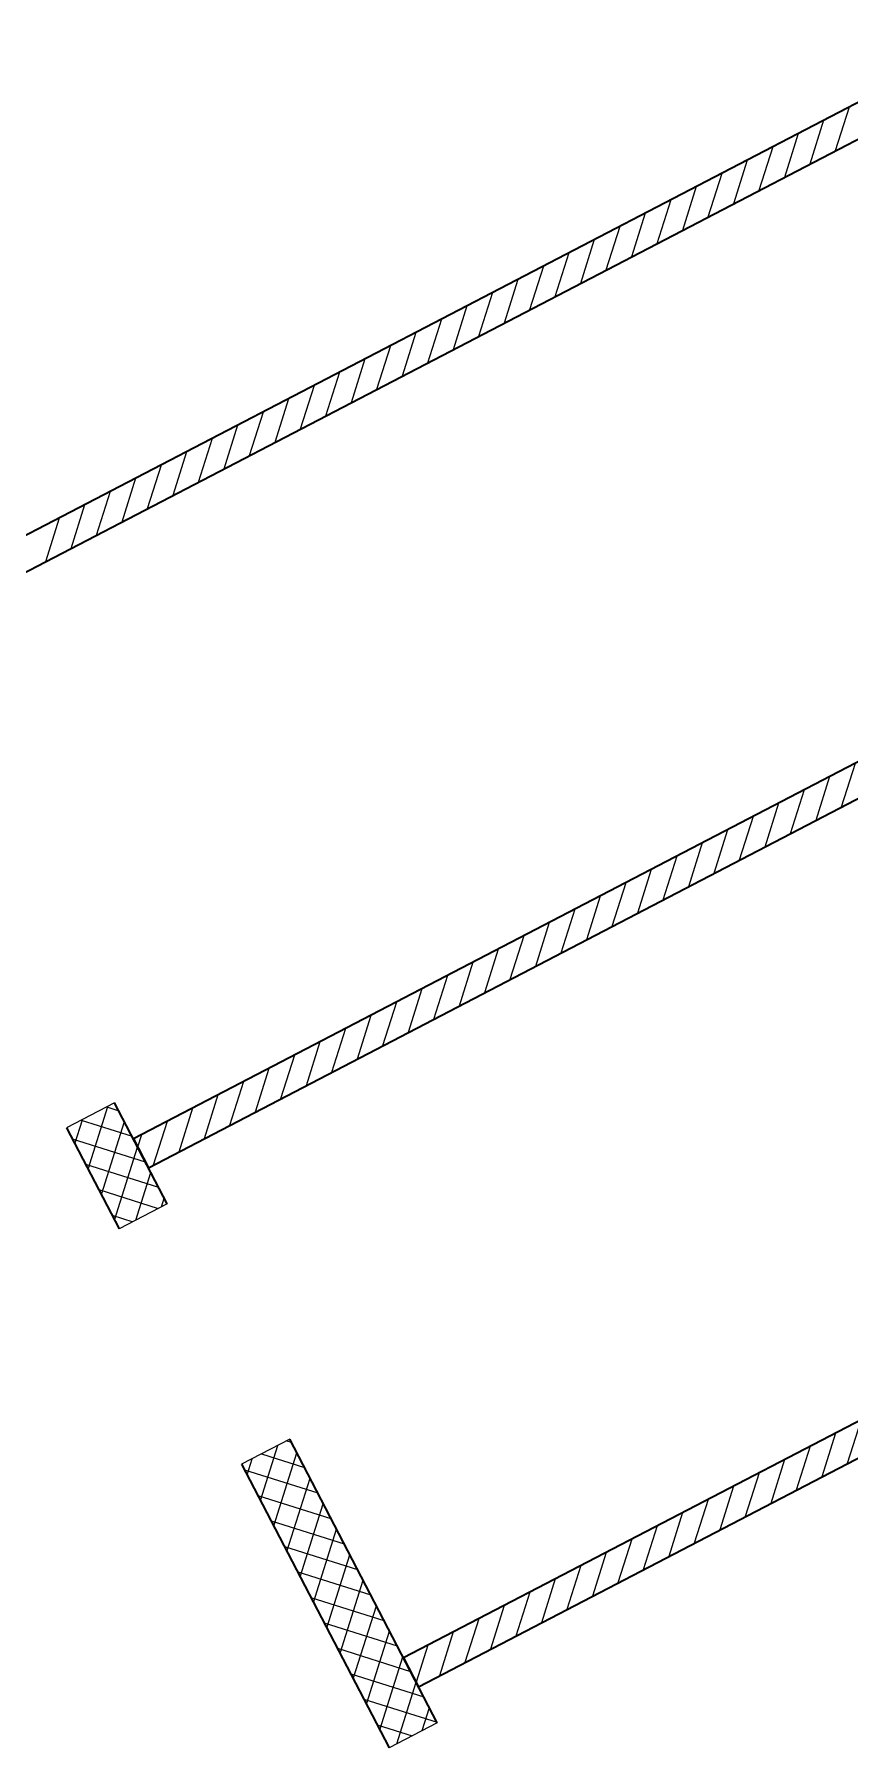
# Model space of a CAD drawing. Header units: metres. Extents: x 2740299.3 to 2740354.3, y 1267793.1 to 1267844.4.
# Drawn here: x 2740326.78 to 2740329.79, y 1267827.36 to 1267833.68 of the extents above; entities that cross this region are included whole.
import ezdxf

# ---------------------------------------------------------------- set-up
doc = ezdxf.new("R2010")
doc.units = ezdxf.units.M
doc.layers.add('grundriss', color=7, linetype='Continuous', true_color=0x000000)

msp = doc.modelspace()

# ---------------------------------------------------------------- linework, layer by layer
at = {"layer": 'grundriss', "color": 7, "linetype": 'Continuous', "lineweight": 35}
for p, q in [((2740330.303, 1267833.6847), (2740326.147, 1267831.522)), ((2740326.2024, 1267831.4156), (2740330.3584, 1267833.5782)), ((2740331.3001, 1267831.7686), (2740327.1441, 1267829.6059)), ((2740327.1995, 1267829.4995), (2740331.3554, 1267831.6621)), ((2740332.2971, 1267829.8525), (2740328.1412, 1267827.6898)), ((2740327.2687, 1267829.3664), (2740327.0748, 1267829.739)), ((2740328.1966, 1267827.5834), (2740332.3525, 1267829.746)), ((2740326.8974, 1267829.6467), (2740327.0913, 1267829.2741)), ((2740327.1441, 1267829.6059), (2740327.1995, 1267829.4995)), ((2740328.2658, 1267827.4503), (2740327.7211, 1267828.4971)), ((2740327.5437, 1267828.4047), (2740328.0884, 1267827.358)), ((2740328.1412, 1267827.6898), (2740328.1966, 1267827.5834))]:
    msp.add_line(p, q, dxfattribs=at)
at = {"layer": 'grundriss', "color": 18, "linetype": 'Continuous', "lineweight": 0, "true_color": 0x000000}
for p, q in [((2740329.7867, 1267833.416), (2740329.7356, 1267833.2542)), ((2740329.5985, 1267833.3181), (2740329.5474, 1267833.1563)), ((2740329.6926, 1267833.3671), (2740329.6415, 1267833.2052)), ((2740329.5044, 1267833.2691), (2740329.4534, 1267833.1073)), ((2740329.4103, 1267833.2202), (2740329.3593, 1267833.0583)), ((2740329.2221, 1267833.1222), (2740329.1711, 1267832.9604)), ((2740329.3162, 1267833.1712), (2740329.2652, 1267833.0094)), ((2740329.1281, 1267833.0733), (2740329.077, 1267832.9114)), ((2740329.034, 1267833.0243), (2740328.9829, 1267832.8625)), ((2740328.8458, 1267832.9264), (2740328.7947, 1267832.7646)), ((2740328.9399, 1267832.9754), (2740328.8888, 1267832.8135)), ((2740328.7517, 1267832.8774), (2740328.7006, 1267832.7156)), ((2740328.6576, 1267832.8285), (2740328.6066, 1267832.6666)), ((2740328.5635, 1267832.7795), (2740328.5125, 1267832.6177)), ((2740328.3753, 1267832.6816), (2740328.3243, 1267832.5197)), ((2740328.4694, 1267832.7306), (2740328.4184, 1267832.5687)), ((2740328.2813, 1267832.6326), (2740328.2302, 1267832.4708)), ((2740328.1872, 1267832.5837), (2740328.1361, 1267832.4218)), ((2740327.999, 1267832.4857), (2740327.9479, 1267832.3239)), ((2740328.0931, 1267832.5347), (2740328.042, 1267832.3729)), ((2740327.9049, 1267832.4368), (2740327.8538, 1267832.2749)), ((2740327.8108, 1267832.3878), (2740327.7598, 1267832.226)), ((2740327.7167, 1267832.3389), (2740327.6657, 1267832.177)), ((2740327.5285, 1267832.2409), (2740327.4775, 1267832.0791)), ((2740327.6226, 1267832.2899), (2740327.5716, 1267832.1281)), ((2740327.4345, 1267832.192), (2740327.3834, 1267832.0301)), ((2740327.3404, 1267832.143), (2740327.2893, 1267831.9812)), ((2740327.1522, 1267832.0451), (2740327.1011, 1267831.8832)), ((2740327.2463, 1267832.0941), (2740327.1952, 1267831.9322)), ((2740327.0581, 1267831.9961), (2740327.007, 1267831.8343)), ((2740326.964, 1267831.9472), (2740326.913, 1267831.7853)), ((2740326.8699, 1267831.8982), (2740326.8189, 1267831.7364)), ((2740329.8086, 1267830.9925), (2740329.7575, 1267830.8306)), ((2740329.7145, 1267830.9435), (2740329.6634, 1267830.7816)), ((2740329.5263, 1267830.8456), (2740329.4752, 1267830.6837)), ((2740329.6204, 1267830.8945), (2740329.5693, 1267830.7327)), ((2740329.4322, 1267830.7966), (2740329.3812, 1267830.6348)), ((2740329.3381, 1267830.7476), (2740329.2871, 1267830.5858)), ((2740329.1499, 1267830.6497), (2740329.0989, 1267830.4879)), ((2740329.244, 1267830.6987), (2740329.193, 1267830.5368)), ((2740329.0559, 1267830.6008), (2740329.0048, 1267830.4389)), ((2740328.9618, 1267830.5518), (2740328.9107, 1267830.39)), ((2740328.8677, 1267830.5028), (2740328.8166, 1267830.341)), ((2740328.6795, 1267830.4049), (2740328.6284, 1267830.2431)), ((2740328.7736, 1267830.4539), (2740328.7225, 1267830.292)), ((2740328.5854, 1267830.356), (2740328.5344, 1267830.1941)), ((2740328.4913, 1267830.307), (2740328.4403, 1267830.1451)), ((2740328.3031, 1267830.2091), (2740328.2521, 1267830.0472)), ((2740328.3972, 1267830.258), (2740328.3462, 1267830.0962)), ((2740328.2091, 1267830.1601), (2740328.158, 1267829.9983)), ((2740328.115, 1267830.1111), (2740328.0639, 1267829.9493)), ((2740328.0209, 1267830.0622), (2740327.9698, 1267829.9003)), ((2740327.8327, 1267829.9643), (2740327.7816, 1267829.8024)), ((2740327.9268, 1267830.0132), (2740327.8757, 1267829.8514)), ((2740327.7386, 1267829.9153), (2740327.6876, 1267829.7535)), ((2740327.6445, 1267829.8663), (2740327.5935, 1267829.7045)), ((2740327.4563, 1267829.7684), (2740327.4053, 1267829.6066)), ((2740327.5504, 1267829.8174), (2740327.4994, 1267829.6555)), ((2740326.9767, 1267829.4944), (2740327.0497, 1267829.7259)), ((2740327.0458, 1267829.7238), (2740327.09, 1267829.7099)), ((2740327.3623, 1267829.7194), (2740327.3112, 1267829.5576)), ((2740326.9277, 1267829.5884), (2740326.9556, 1267829.6769)), ((2740326.9517, 1267829.6749), (2740327.1389, 1267829.6158)), ((2740327.0256, 1267829.4003), (2740327.1107, 1267829.67)), ((2740327.2682, 1267829.6705), (2740327.2171, 1267829.5086)), ((2740326.9182, 1267829.6068), (2740327.1879, 1267829.5217)), ((2740327.0746, 1267829.3062), (2740327.1597, 1267829.5759)), ((2740327.1741, 1267829.6215), (2740327.1597, 1267829.5759)), ((2740326.9671, 1267829.5127), (2740327.2369, 1267829.4276)), ((2740327.1533, 1267829.3063), (2740327.2087, 1267829.4818)), ((2740327.0161, 1267829.4186), (2740327.2359, 1267829.3493)), ((2740327.2474, 1267829.3553), (2740327.2576, 1267829.3877)), ((2740327.065, 1267829.3245), (2740327.1418, 1267829.3003)), ((2740329.8305, 1267828.5689), (2740329.7794, 1267828.407)), ((2740329.7364, 1267828.5199), (2740329.6853, 1267828.3581)), ((2740327.6132, 1267828.2712), (2740327.6772, 1267828.4742)), ((2740327.6167, 1267828.4427), (2740327.7754, 1267828.3927)), ((2740327.6621, 1267828.1771), (2740327.7472, 1267828.4469)), ((2740327.7108, 1267828.4917), (2740327.7265, 1267828.4867)), ((2740329.6423, 1267828.471), (2740329.5912, 1267828.3091)), ((2740327.5547, 1267828.3837), (2740327.8244, 1267828.2986)), ((2740327.5642, 1267828.3653), (2740327.5831, 1267828.4253)), ((2740329.4541, 1267828.373), (2740329.403, 1267828.2112)), ((2740329.5482, 1267828.422), (2740329.4971, 1267828.2602)), ((2740327.7111, 1267828.083), (2740327.7962, 1267828.3528)), ((2740329.36, 1267828.3241), (2740329.309, 1267828.1622)), ((2740327.6036, 1267828.2896), (2740327.8734, 1267828.2045)), ((2740327.7601, 1267827.9889), (2740327.8452, 1267828.2587)), ((2740329.2659, 1267828.2751), (2740329.2149, 1267828.1133)), ((2740327.6526, 1267828.1955), (2740327.9223, 1267828.1104)), ((2740329.1718, 1267828.2262), (2740329.1208, 1267828.0643)), ((2740327.809, 1267827.8948), (2740327.8941, 1267828.1646)), ((2740328.9837, 1267828.1282), (2740328.9326, 1267827.9664)), ((2740329.0777, 1267828.1772), (2740329.0267, 1267828.0154)), ((2740327.7015, 1267828.1014), (2740327.9713, 1267828.0163)), ((2740327.858, 1267827.8008), (2740327.9431, 1267828.0705)), ((2740328.8896, 1267828.0793), (2740328.8385, 1267827.9174)), ((2740327.7505, 1267828.0073), (2740328.0202, 1267827.9222)), ((2740328.7955, 1267828.0303), (2740328.7444, 1267827.8685)), ((2740327.907, 1267827.7067), (2740327.992, 1267827.9764)), ((2740328.6073, 1267827.9324), (2740328.5562, 1267827.7705)), ((2740328.7014, 1267827.9813), (2740328.6503, 1267827.8195)), ((2740327.7995, 1267827.9132), (2740328.0692, 1267827.8281)), ((2740327.9559, 1267827.6126), (2740328.041, 1267827.8823)), ((2740328.5132, 1267827.8834), (2740328.4622, 1267827.7216)), ((2740327.8484, 1267827.8191), (2740328.1182, 1267827.734)), ((2740328.4191, 1267827.8345), (2740328.3681, 1267827.6726)), ((2740328.0049, 1267827.5185), (2740328.09, 1267827.7882)), ((2740328.325, 1267827.7855), (2740328.274, 1267827.6237)), ((2740327.8974, 1267827.725), (2740328.1671, 1267827.6399)), ((2740328.0538, 1267827.4244), (2740328.1389, 1267827.6941)), ((2740328.2309, 1267827.7365), (2740328.1879, 1267827.6001)), ((2740327.9464, 1267827.6309), (2740328.2161, 1267827.5458)), ((2740328.1161, 1267827.3724), (2740328.1879, 1267827.6001)), ((2740327.9953, 1267827.5369), (2740328.2651, 1267827.4518)), ((2740328.2102, 1267827.4214), (2740328.2369, 1267827.506)), ((2740328.0443, 1267827.4428), (2740328.1732, 1267827.4021))]:
    msp.add_line(p, q, dxfattribs=at)
at = {"layer": 'grundriss', "color": 7, "linetype": 'Continuous', "lineweight": 13}
for p, q in [((2740327.0748, 1267829.739), (2740326.8974, 1267829.6467)), ((2740327.2687, 1267829.3664), (2740327.0913, 1267829.2741)), ((2740327.7211, 1267828.4971), (2740327.5437, 1267828.4047)), ((2740328.2658, 1267827.4503), (2740328.0884, 1267827.358))]:
    msp.add_line(p, q, dxfattribs=at)

doc.saveas('drawing.dxf')
